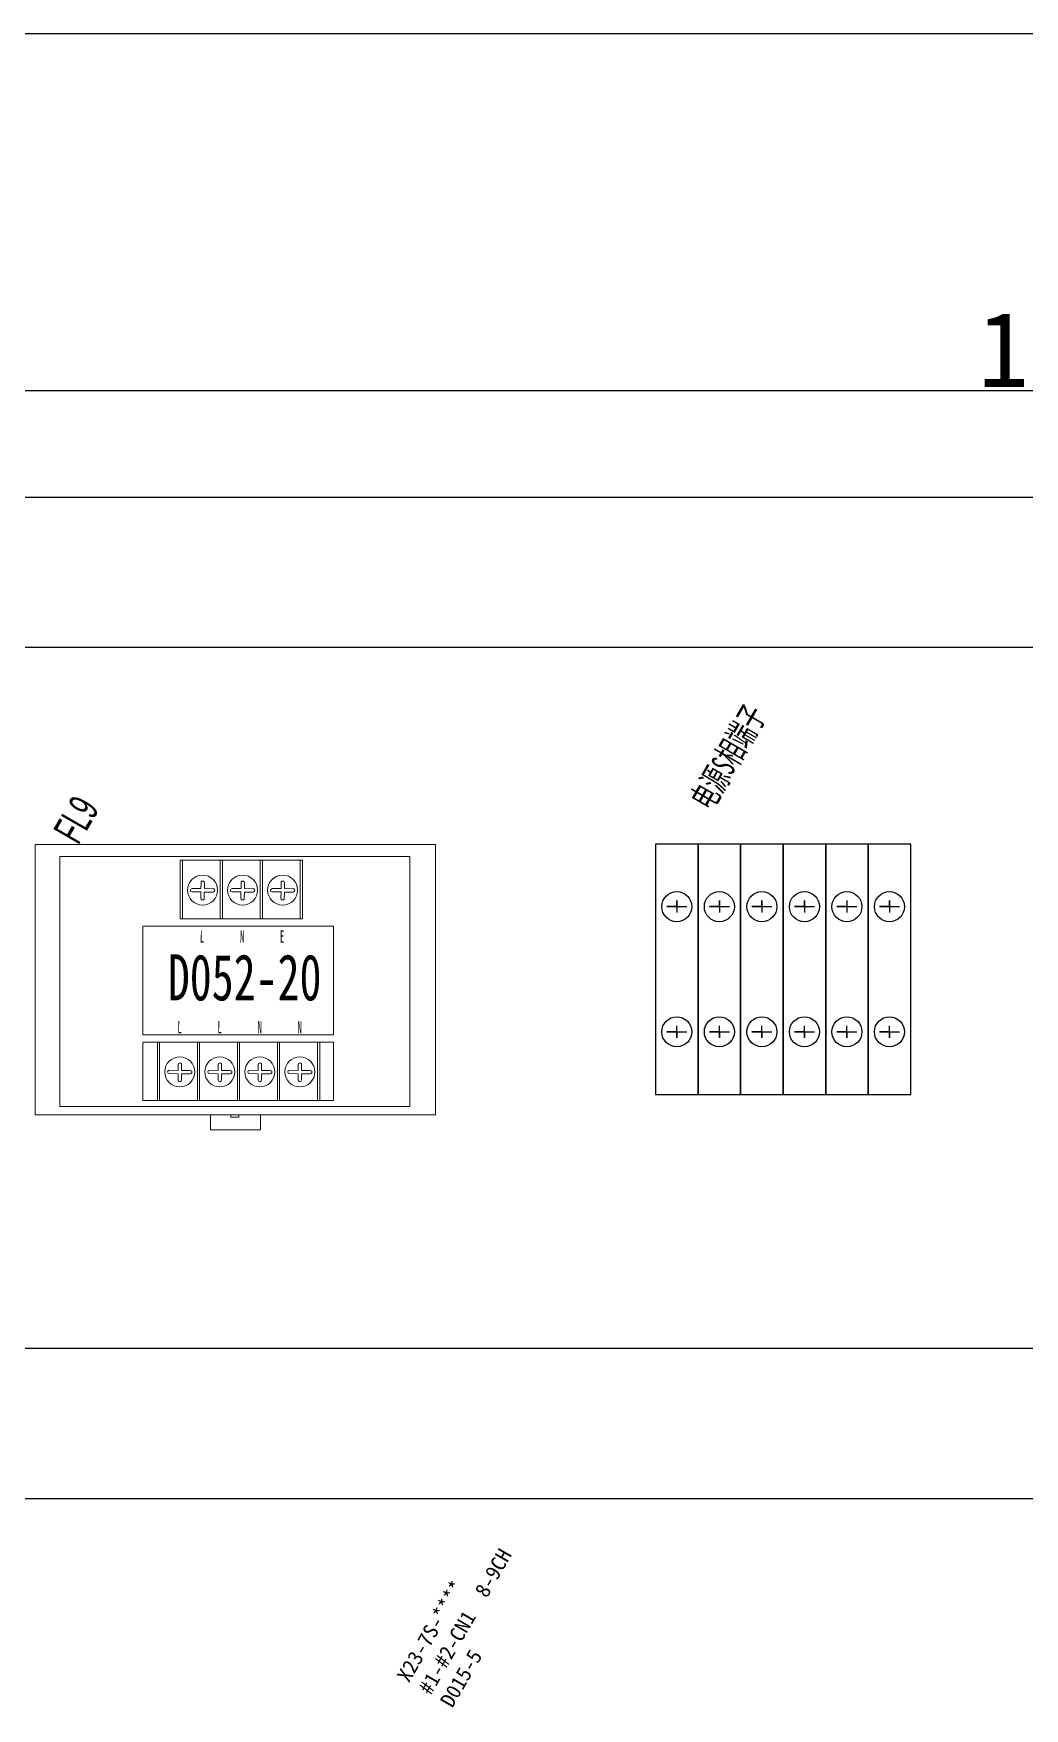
# Model space of a CAD drawing. Header units: millimetres. Extents: x 336 to 12810, y -1577 to 4105.
# Drawn here: x 9557 to 9755.1, y 1613.6 to 1948.2 of the extents above; entities that cross this region are included whole.
import ezdxf

# ---------------------------------------------------------------- set-up
doc = ezdxf.new("R2010")
doc.units = ezdxf.units.MM
doc.layers.add('TEXT', color=2, linetype='Continuous')
doc.styles.add('ST', font='', dxfattribs={"width": 0.8, "height": 300})
doc.styles.get("Standard").update_dxf_attribs({"font": ''})
doc.styles.add('样式 8', font='arial.ttf', dxfattribs={"width": 0.6, "height": 2.5})
doc.styles.get('ST').set_extended_font_data('SimSun')
doc.styles.get('Standard').set_extended_font_data('SimSun')
doc.dimstyles.new('ISO-25', dxfattribs={"dimtxt": 2.5, "dimasz": 2.5, "dimexe": 1.25, "dimexo": 0.625, "dimtad": 1, "dimtxsty": 'Standard', "dimcen": 2.5, "dimadec": 0, "dimazin": 0, "dimtfac": 1, "dimtmove": 0, "dimatfit": 3, "dimfxl": 1, "dimarcsym": 0})

# ---------------------------------------------------------------- blocks, each defined once
blk = doc.blocks.new('*D894')
at = {"color": 0, "lineweight": -2}
for p, q in [((9266.14, 1856.17), (9266.14, 1878.07)), ((10266.14, 1856.17), (10266.14, 1878.07)), ((9268.64, 1876.82), (10263.64, 1876.82))]:
    blk.add_line(p, q, dxfattribs=at)
at = {"color": 0}
for points in [[(9268.64, 1877.23), (9268.64, 1876.4), (9266.14, 1876.82)], [(10263.64, 1876.4), (10263.64, 1877.23), (10266.14, 1876.82)]]:
    blk.add_solid(points, dxfattribs=at)
at = {"layer": 'Defpoints', "color": 0}
for p in [(10266.14, 1876.82), (9266.14, 1855.54), (10266.14, 1855.54)]:
    blk.add_point(p, dxfattribs=at)
at = {"color": 0, "insert": (9766.14, 1884.94), "char_height": 2.5, "attachment_point": 5}
blk.add_mtext('{\\H6x;1000}', dxfattribs=at)

msp = doc.modelspace()

# ---------------------------------------------------------------- linework, layer by layer
for p, q in [((10236.141, 1825.542), (9296.141, 1825.542)), ((9685.563, 1773.743), (9685.563, 1774.943)), ((9685.563, 1774.943), (9685.563, 1772.543)), ((9694.063, 1773.743), (9694.063, 1774.943)), ((9694.063, 1774.943), (9694.063, 1772.543)), ((9702.563, 1773.743), (9702.563, 1774.943)), ((9702.563, 1774.943), (9702.563, 1772.543)), ((9711.063, 1773.743), (9711.063, 1774.943)), ((9711.063, 1774.943), (9711.063, 1772.543)), ((9719.563, 1774.943), (9719.563, 1772.543)), ((9728.063, 1773.743), (9728.063, 1774.943)), ((9728.063, 1774.943), (9728.063, 1772.543)), ((9296.141, 1685.542), (10236.141, 1685.542)), ((9296.141, 1655.542), (10236.141, 1655.542))]:
    msp.add_line(p, q)
at = {"color": 0}
for p, q in [((9683.563, 1773.743), (9687.563, 1773.743)), ((9685.563, 1773.743), (9683.563, 1773.743)), ((9694.063, 1773.743), (9692.063, 1773.743)), ((9692.063, 1773.743), (9696.063, 1773.743)), ((9702.563, 1773.743), (9700.563, 1773.743)), ((9700.563, 1773.743), (9704.563, 1773.743)), ((9711.063, 1773.743), (9709.063, 1773.743)), ((9709.063, 1773.743), (9713.063, 1773.743)), ((9719.563, 1773.743), (9717.563, 1773.743)), ((9717.563, 1773.743), (9721.563, 1773.743)), ((9728.063, 1773.743), (9726.063, 1773.743)), ((9726.063, 1773.743), (9730.063, 1773.743)), ((9685.563, 1747.542), (9685.563, 1749.942)), ((9694.063, 1747.542), (9694.063, 1749.942)), ((9702.563, 1747.542), (9702.563, 1749.942)), ((9711.063, 1747.542), (9711.063, 1749.942)), ((9719.563, 1747.542), (9719.563, 1749.942)), ((9728.063, 1747.542), (9728.063, 1749.942)), ((9683.563, 1748.742), (9687.563, 1748.742)), ((9685.563, 1748.742), (9683.563, 1748.742)), ((9685.563, 1748.742), (9685.563, 1747.542)), ((9692.063, 1748.742), (9696.063, 1748.742)), ((9694.063, 1748.742), (9692.063, 1748.742)), ((9694.063, 1748.742), (9694.063, 1747.542)), ((9700.563, 1748.742), (9704.563, 1748.742)), ((9702.563, 1748.742), (9700.563, 1748.742)), ((9702.563, 1748.742), (9702.563, 1747.542)), ((9709.063, 1748.742), (9713.063, 1748.742)), ((9711.063, 1748.742), (9709.063, 1748.742)), ((9711.063, 1748.742), (9711.063, 1747.542)), ((9719.563, 1748.742), (9717.563, 1748.742)), ((9717.563, 1748.742), (9721.563, 1748.742)), ((9719.563, 1748.742), (9719.563, 1747.542)), ((9726.063, 1748.742), (9730.063, 1748.742)), ((9728.063, 1748.742), (9726.063, 1748.742)), ((9728.063, 1748.742), (9728.063, 1747.542))]:
    msp.add_line(p, q, dxfattribs=at)
at = {"lineweight": 0}
for p, q in [((9557.348, 1732.16), (9597.348, 1732.16)), ((9602.348, 1732.16), (9592.348, 1732.16)), ((9597.348, 1732.16), (9602.348, 1732.16))]:
    msp.add_line(p, q, dxfattribs=at)
at = {"color": 1}
msp.add_lwpolyline([(9163.416, 1948.152), (10343.039, 1948.152), (10343.039, 1252.413), (9163.416, 1252.413)], close=True, dxfattribs=at)
msp.add_lwpolyline([(9266.141, 1855.542), (10266.141, 1855.542), (10266.141, 1365.542), (9266.141, 1365.542)], close=True)
at = {"lineweight": 0}
for points in [[(9557.348, 1786.16), (9637.348, 1786.16), (9637.348, 1732.16), (9557.348, 1732.16)], [(9562.244, 1783.775), (9632.21, 1783.775), (9632.21, 1733.805), (9562.244, 1733.805)], [(9586.303, 1783.002), (9586.741, 1783.002), (9586.741, 1771.331), (9586.303, 1771.331)], [(9586.303, 1771.331), (9610.741, 1771.331), (9610.741, 1783.002), (9586.303, 1783.002)], [(9594.303, 1783.002), (9594.741, 1783.002), (9594.741, 1771.331), (9594.303, 1771.331)], [(9602.303, 1783.002), (9602.741, 1783.002), (9602.741, 1771.331), (9602.303, 1771.331)], [(9610.303, 1783.002), (9610.741, 1783.002), (9610.741, 1771.331), (9610.303, 1771.331)], [(9616.972, 1748.111), (9578.862, 1748.111), (9578.862, 1769.867), (9616.972, 1769.867)], [(9578.862, 1746.7), (9616.972, 1746.7), (9616.972, 1735.029), (9578.862, 1735.029)], [(9581.746, 1746.7), (9582.184, 1746.7), (9582.184, 1735.029), (9581.746, 1735.029)], [(9589.746, 1746.7), (9590.184, 1746.7), (9590.184, 1735.029), (9589.746, 1735.029)], [(9597.746, 1746.7), (9598.184, 1746.7), (9598.184, 1735.029), (9597.746, 1735.029)], [(9605.746, 1746.7), (9606.184, 1746.7), (9606.184, 1735.029), (9605.746, 1735.029)], [(9613.746, 1746.7), (9614.184, 1746.7), (9614.184, 1735.029), (9613.746, 1735.029)], [(9592.348, 1732.16), (9602.348, 1732.16), (9602.348, 1729.16), (9592.348, 1729.16)], [(9596.435, 1732.16), (9598.05, 1732.16), (9598.05, 1731.726), (9596.435, 1731.726)], [(9597.348, 1732.16), (9599.058, 1732.16), (9599.058, 1732.16), (9597.348, 1732.16)]]:
    msp.add_lwpolyline(points, close=True, dxfattribs=at)
at = {"linetype": 'Continuous'}
for points in [[(9681.313, 1736.242), (9689.813, 1736.242), (9689.813, 1786.243), (9681.313, 1786.243)], [(9689.813, 1736.242), (9698.313, 1736.242), (9698.313, 1786.243), (9689.813, 1786.243)], [(9698.313, 1736.242), (9706.813, 1736.242), (9706.813, 1786.243), (9698.313, 1786.243)], [(9706.813, 1736.242), (9715.313, 1736.242), (9715.313, 1786.243), (9706.813, 1786.243)], [(9715.313, 1736.242), (9723.813, 1736.242), (9723.813, 1786.243), (9715.313, 1786.243)], [(9723.813, 1736.242), (9732.313, 1736.242), (9732.313, 1786.243), (9723.813, 1786.243)]]:
    msp.add_lwpolyline(points, close=True, dxfattribs=at)
at = {"lineweight": 0}
for points in [[(9588.689, 1776.687), (9590.457, 1776.673)], [(9590.462, 1777.343), (9588.694, 1777.354)], [(9590.457, 1776.673), (9590.447, 1775.41)], [(9590.475, 1778.528), (9590.471, 1778.528), (9590.462, 1777.343)], [(9591.115, 1775.405), (9591.119, 1775.405), (9591.129, 1776.668)], [(9591.129, 1776.668), (9592.869, 1776.655), (9592.869, 1776.659)], [(9591.134, 1777.338), (9591.143, 1778.523)], [(9592.874, 1777.326), (9591.134, 1777.338)], [(9596.689, 1776.687), (9598.457, 1776.673)], [(9598.462, 1777.343), (9596.694, 1777.354)], [(9598.457, 1776.673), (9598.447, 1775.41)], [(9598.475, 1778.528), (9598.471, 1778.528), (9598.462, 1777.343)], [(9599.115, 1775.405), (9599.119, 1775.405), (9599.129, 1776.668)], [(9599.129, 1776.668), (9600.869, 1776.655), (9600.869, 1776.659)], [(9599.134, 1777.338), (9599.143, 1778.523)], [(9600.874, 1777.326), (9599.134, 1777.338)], [(9604.689, 1776.687), (9606.457, 1776.673)], [(9606.462, 1777.343), (9604.694, 1777.354)], [(9606.457, 1776.673), (9606.447, 1775.41)], [(9606.475, 1778.528), (9606.471, 1778.528), (9606.462, 1777.343)], [(9607.115, 1775.405), (9607.119, 1775.405), (9607.129, 1776.668)], [(9607.129, 1776.668), (9608.869, 1776.655), (9608.869, 1776.659)], [(9607.134, 1777.338), (9607.143, 1778.523)], [(9608.874, 1777.326), (9607.134, 1777.338)], [(9584.131, 1740.385), (9585.899, 1740.371)], [(9585.904, 1741.04), (9584.136, 1741.052)], [(9585.899, 1740.371), (9585.89, 1739.108)], [(9585.917, 1742.226), (9585.914, 1742.226), (9585.904, 1741.04)], [(9586.557, 1739.103), (9586.561, 1739.103), (9586.571, 1740.366)], [(9586.571, 1740.366), (9588.312, 1740.353), (9588.312, 1740.357)], [(9586.576, 1741.036), (9586.585, 1742.221)], [(9588.317, 1741.024), (9586.576, 1741.036)], [(9592.131, 1740.385), (9593.899, 1740.371)], [(9593.904, 1741.04), (9592.136, 1741.052)], [(9593.899, 1740.371), (9593.89, 1739.108)], [(9593.917, 1742.226), (9593.914, 1742.226), (9593.904, 1741.04)], [(9594.557, 1739.103), (9594.561, 1739.103), (9594.571, 1740.366)], [(9594.571, 1740.366), (9596.312, 1740.353), (9596.312, 1740.357)], [(9594.576, 1741.036), (9594.585, 1742.221)], [(9596.317, 1741.024), (9594.576, 1741.036)], [(9600.131, 1740.385), (9601.899, 1740.371)], [(9601.904, 1741.04), (9600.136, 1741.052)], [(9601.899, 1740.371), (9601.89, 1739.108)], [(9601.917, 1742.226), (9601.914, 1742.226), (9601.904, 1741.04)], [(9602.557, 1739.103), (9602.561, 1739.103), (9602.571, 1740.366)], [(9602.571, 1740.366), (9604.312, 1740.353), (9604.312, 1740.357)], [(9602.576, 1741.036), (9602.585, 1742.221)], [(9604.317, 1741.024), (9602.576, 1741.036)], [(9608.131, 1740.385), (9609.899, 1740.371)], [(9609.904, 1741.04), (9608.136, 1741.052)], [(9609.899, 1740.371), (9609.89, 1739.108)], [(9609.917, 1742.226), (9609.914, 1742.226), (9609.904, 1741.04)], [(9610.557, 1739.103), (9610.561, 1739.103), (9610.571, 1740.366)], [(9610.571, 1740.366), (9612.312, 1740.353), (9612.312, 1740.357)], [(9610.576, 1741.036), (9610.585, 1742.221)], [(9612.317, 1741.024), (9610.576, 1741.036)]]:
    msp.add_lwpolyline(points, dxfattribs=at)
for centre in [(9590.778, 1777.042), (9598.778, 1777.042), (9606.778, 1777.042), (9586.22, 1740.74), (9594.22, 1740.74), (9602.22, 1740.74), (9610.22, 1740.74)]:
    msp.add_circle(centre, 3, dxfattribs=at)
for centre in [(9685.563, 1773.743), (9694.063, 1773.743), (9702.563, 1773.743), (9711.063, 1773.743), (9719.563, 1773.743), (9728.063, 1773.743)]:
    msp.add_circle(centre, 3)
at = {"color": 0}
for centre in [(9685.563, 1748.742), (9694.063, 1748.742), (9702.563, 1748.742), (9711.063, 1748.742), (9719.563, 1748.742), (9728.063, 1748.742)]:
    msp.add_circle(centre, 3, dxfattribs=at)
at = {"lineweight": 0}
for centre, radius, start, end in [((9588.691, 1777.021), 0.334, 89.56238, 269.56238), ((9590.778, 1777.042), 1.5, 101.62647, 101.79811), ((9590.809, 1778.525), 0.334, 355.15261, 182.43139), ((9590.778, 1777.042), 1.5, 75.91869, 75.95753), ((9592.872, 1776.993), 0.334, 269.56238, 89.67132), ((9596.691, 1777.021), 0.334, 89.56238, 269.56238), ((9598.778, 1777.042), 1.5, 101.62647, 101.79811), ((9598.809, 1778.525), 0.334, 355.15261, 182.43139), ((9598.778, 1777.042), 1.5, 75.91869, 75.95753), ((9600.872, 1776.993), 0.334, 269.56238, 89.67132), ((9604.691, 1777.021), 0.334, 89.56238, 269.56238), ((9606.778, 1777.042), 1.5, 101.62647, 101.79811), ((9606.809, 1778.525), 0.334, 355.15261, 182.43139), ((9606.778, 1777.042), 1.5, 75.91869, 75.95753), ((9608.872, 1776.993), 0.334, 269.56238, 89.67132), ((9590.781, 1775.408), 0.334, 179.56238, 359.56238), ((9598.781, 1775.408), 0.334, 179.56238, 359.56238), ((9606.781, 1775.408), 0.334, 179.56238, 359.56238), ((9584.133, 1740.718), 0.334, 89.56238, 269.56238), ((9586.22, 1740.74), 1.5, 101.62647, 101.79811), ((9586.251, 1742.223), 0.334, 355.15261, 182.43139), ((9586.22, 1740.74), 1.5, 75.91869, 75.95753), ((9588.314, 1740.69), 0.334, 269.56238, 89.67132), ((9592.133, 1740.718), 0.334, 89.56238, 269.56238), ((9594.22, 1740.74), 1.5, 101.62647, 101.79811), ((9594.251, 1742.223), 0.334, 355.15261, 182.43139), ((9594.22, 1740.74), 1.5, 75.91869, 75.95753), ((9596.314, 1740.69), 0.334, 269.56238, 89.67132), ((9600.133, 1740.718), 0.334, 89.56238, 269.56238), ((9602.22, 1740.74), 1.5, 101.62647, 101.79811), ((9602.251, 1742.223), 0.334, 355.15261, 182.43139), ((9602.22, 1740.74), 1.5, 75.91869, 75.95753), ((9604.314, 1740.69), 0.334, 269.56238, 89.67132), ((9608.133, 1740.718), 0.334, 89.56238, 269.56238), ((9610.22, 1740.74), 1.5, 101.62647, 101.79811), ((9610.251, 1742.223), 0.334, 355.15261, 182.43139), ((9610.22, 1740.74), 1.5, 75.91869, 75.95753), ((9612.314, 1740.69), 0.334, 269.56238, 89.67132), ((9586.224, 1739.106), 0.334, 179.56238, 359.56238), ((9594.224, 1739.106), 0.334, 179.56238, 359.56238), ((9602.224, 1739.106), 0.334, 179.56238, 359.56238), ((9610.224, 1739.106), 0.334, 179.56238, 359.56238)]:
    msp.add_arc(centre, radius, start, end, dxfattribs=at)

# ---------------------------------------------------------------- texts
at = {"lineweight": 0, "style": '样式 8', "width": 0.6}
msp.add_text('FL9', height=6, rotation=60, dxfattribs=at).set_placement((9565.947, 1785.884))
at = {"lineweight": 0, "insert": (9690.465, 1793.77), "char_height": 5, "width": 36.18727, "attachment_point": 4, "rotation": 60, "style": '样式 8'}
msp.add_mtext('{\\fArial|b0|i0|c0|p34;\\f宋体|b0|i0|c134|p2;电源S相端子}', dxfattribs=at)
at = {"color": 0, "lineweight": -2, "insert": (9629.435, 1620.064), "char_height": 3, "width": 37.33945, "attachment_point": 1, "rotation": 60}
msp.add_mtext('X23-7S-**** \\P#1-#2-CN1  8-9CH\\P{\\fSimSun|b0|i0|c134|p2;D015-5}               ', dxfattribs=at)
at = {"layer": 'TEXT', "color": 0, "style": 'ST', "oblique": 0.5, "width": 0.5}
for s, p in [('L', (9590.251, 1766.544)), ('N', (9598.251, 1766.544)), ('E', (9606.251, 1766.544)), ('L', (9585.761, 1748.435)), ('L', (9593.761, 1748.435)), ('N', (9601.761, 1748.435)), ('N', (9609.761, 1748.435))]:
    msp.add_text(s, height=2.5, dxfattribs=at).set_placement(p)
at = {"layer": 'TEXT', "color": 0, "style": 'ST', "width": 0.7}
msp.add_text('D052-20', height=9.216, dxfattribs=at).set_placement((9583.828, 1755.02))

# ---------------------------------------------------------------- dimensions: what is measured, and where the dimension line sits
dim = msp.add_linear_dim(base=(10266.141, 1876.818), p1=(9266.141, 1855.542), p2=(10266.141, 1855.542), text='{\\H6x;<>}', dimstyle='ISO-25')
dim.commit()
dim.dimension.update_dxf_attribs({"geometry": '*D894', "text_midpoint": (9766.141, 1884.943)})

doc.saveas('drawing.dxf')
